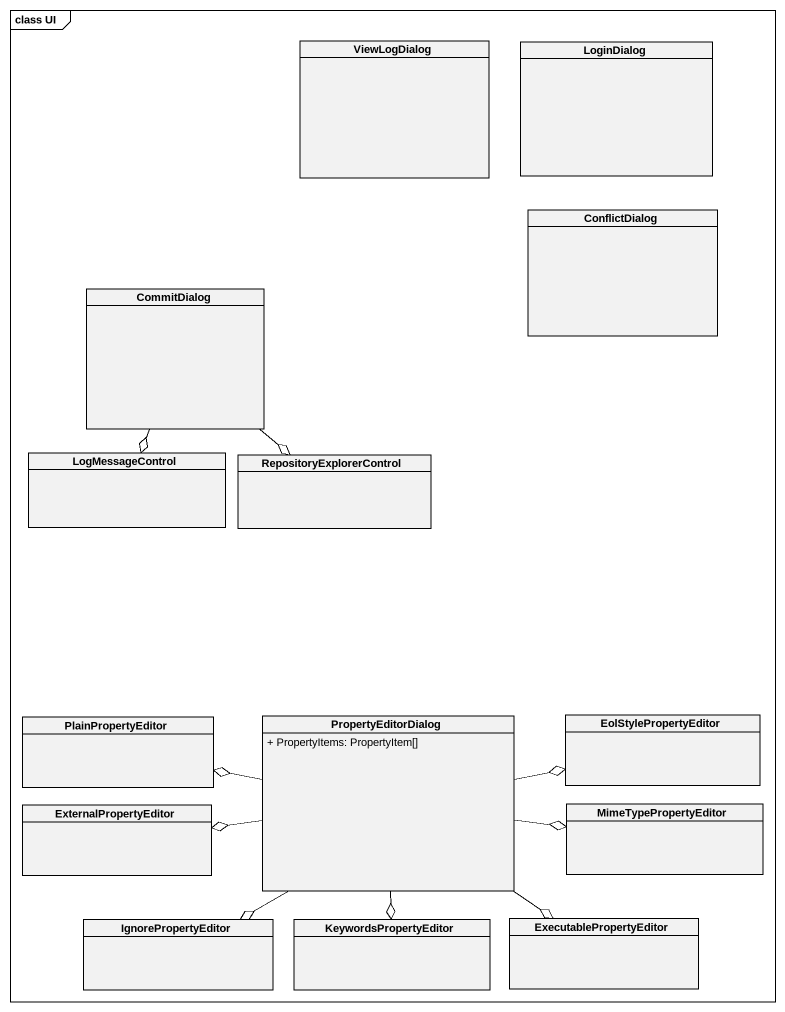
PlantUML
@startuml
mainframe class UI
hide circle
hide empty members
skinparam classAttributeIconSize 0
class ViewLogDialog
class LoginDialog
class ConflictDialog
class CommitDialog
class LogMessageControl
class RepositoryExplorerControl
class PlainPropertyEditor
class PropertyEditorDialog {
  + PropertyItems: PropertyItem[]
}
class EolStylePropertyEditor
class ExternalPropertyEditor
class MimeTypePropertyEditor
class IgnorePropertyEditor
class KeywordsPropertyEditor
class ExecutablePropertyEditor
CommitDialog --o LogMessageControl
CommitDialog --o RepositoryExplorerControl
PropertyEditorDialog -left-o PlainPropertyEditor
PropertyEditorDialog -right-o EolStylePropertyEditor
PropertyEditorDialog -left-o ExternalPropertyEditor
PropertyEditorDialog -right-o MimeTypePropertyEditor
PropertyEditorDialog --o IgnorePropertyEditor
PropertyEditorDialog --o KeywordsPropertyEditor
PropertyEditorDialog --o ExecutablePropertyEditor
@enduml
